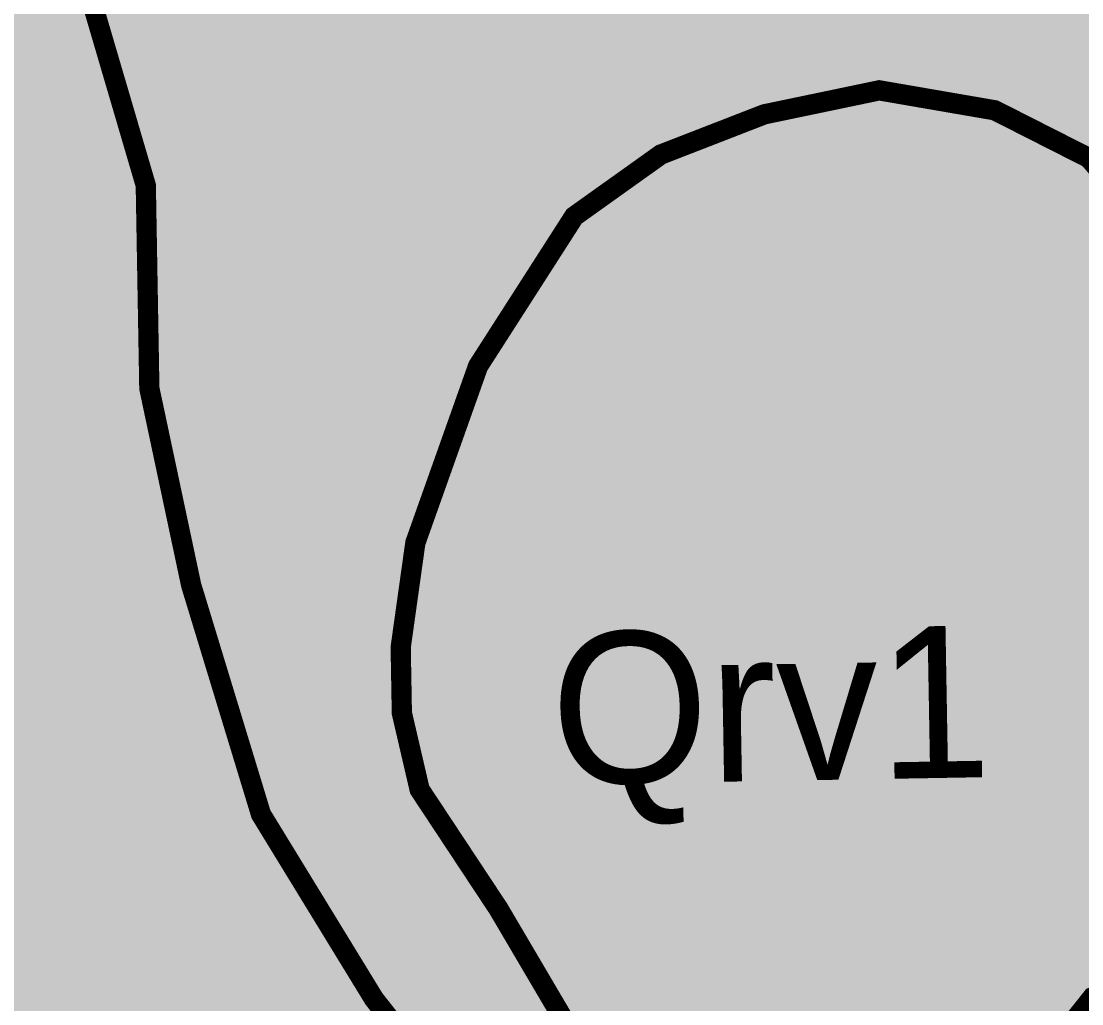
# Model space of a CAD drawing. Header units: inches. Extents: x 628093 to 631450, y 4517559 to 4521481.
# Drawn here: x 629000.01 to 629041.92, y 4519485.36 to 4519524.18 of the extents above; entities that cross this region are included whole.
import ezdxf

# ---------------------------------------------------------------- set-up
doc = ezdxf.new("R2010")
doc.units = ezdxf.units.IN
doc.header["$MEASUREMENT"] = 0
doc.linetypes.add('DASHED2', pattern=[0.375, 0.25, -0.125])
for name, color, linetype in [('_ENGEO-302', 7, 'DASHED2'), ('_ENGEO-304', 7, 'Continuous'), ('_ENGEO-HATCH-OL', 1, 'Continuous'), ('_ENGEO-QRV1', 90, 'Continuous'), ('_ENGEO-QRV2', 51, 'Continuous'), ('_ENGEO-QRV3', 21, 'Continuous')]:
    doc.layers.add(name, color=color, linetype=linetype)
doc.styles.add('STYLE1', font='HL-LD.SHX', dxfattribs={"height": 23.53056})

msp = doc.modelspace()

# ---------------------------------------------------------------- hatches: boundary and pattern name
at = {"layer": '_ENGEO-QRV1'}
msp.add_hatch(color=256, dxfattribs=at).paths.add_polyline_path([(629024.678, 4519479.243), (629018.869, 4519489.111), (629015.752, 4519493.825), (629015.049, 4519496.847), (629015.003, 4519499.447), (629015.582, 4519503.575), (629018.061, 4519510.554), (629021.86, 4519516.472), (629025.286, 4519518.916), (629029.377, 4519520.504), (629033.914, 4519521.451), (629038.48, 4519520.663), (629042.198, 4519518.778), (629044.411, 4519516.215), (629046.213, 4519512.346), (629047.996, 4519509.559), (629050.862, 4519506.792), (629055.691, 4519503.408), (629058.348, 4519500.204), (629059.971, 4519494.163), (629059.815, 4519490.693), (629058.773, 4519488.291), (629054.461, 4519486.915), (629048.819, 4519487.25), (629046.435, 4519487.208), (629042.343, 4519485.62), (629039.374, 4519481.884), (629037.704, 4519478.17), (629035.799, 4519475.536), (629033.875, 4519473.985), (629031.065, 4519473.503), (629028.666, 4519474.328), (629025.799, 4519477.095)])
at = {"layer": '_ENGEO-QRV2'}
h = msp.add_hatch(color=256, dxfattribs=at)
h.paths.add_polyline_path([(629020.951, 4519556.119), (629010.963, 4519557.028), (629004.249, 4519556.694), (629000.777, 4519556.85), (628996.252, 4519555.254), (628992.382, 4519553.453), (628989.351, 4519553.183), (628986.96, 4519553.575), (628984.336, 4519554.829), (628981.477, 4519557.163), (628979.063, 4519558.855), (628977.101, 4519559.471), (628974.717, 4519559.43), (628972.333, 4519559.388), (628970.596, 4519559.574), (628969.06, 4519560.631), (628967.695, 4519564.292), (628964.62, 4519566.622), (628960.886, 4519569.375), (628954.115, 4519572.291), (628942.851, 4519561.058), (628936.507, 4519545.704), (628937.131, 4519527.843), (628940.84, 4519513.107), (628949.448, 4519516.725), (628961.695, 4519523.008), (628966.444, 4519524.174), (628969.695, 4519524.231), (628972.756, 4519522.767), (628976.896, 4519521.539), (628982.079, 4519522.713), (628986.551, 4519527.343), (628988.874, 4519530.851), (628991.213, 4519533.493), (628994.243, 4519533.762), (628996.859, 4519532.941), (628999.931, 4519530.827), (629002.394, 4519526.319), (629004.929, 4519517.694), (629005.069, 4519509.677), (629006.722, 4519501.903), (629009.482, 4519492.849), (629013.945, 4519485.558), (629023.035, 4519474.013), (629030.738, 4519467.428), (629033.395, 4519464.224), (629035.12, 4519462.024), (629036.541, 4519462.308), (629039.312, 4519463.754), (629042.753, 4519466.843), (629046.379, 4519472.731), (629049.547, 4519478.145), (629050.925, 4519479.334), (629053.487, 4519479.378), (629056.553, 4519477.335), (629058.915, 4519475.513), (629060.783, 4519475.312), (629062.871, 4519475.815), (629066.325, 4519478.205), (629072.738, 4519484.607), (629076.397, 4519488.631), (629077.958, 4519492.619), (629078.122, 4519496.583), (629078.323, 4519498.45), (629077.354, 4519500.53), (629075.213, 4519503.055), (629070.742, 4519505.54), (629066.062, 4519506.623), (629062.302, 4519508.422), (629058.738, 4519512.32), (629056.589, 4519515.311), (629054.701, 4519516.676), (629050.696, 4519519.169), (629049.032, 4519521.004), (629048.297, 4519523.088), (629048.71, 4519526.124), (629049.571, 4519529.349), (629044.671, 4519538.544), (629041.528, 4519544.774), (629038.41, 4519549.488), (629032.92, 4519553.51), (629028.343, 4519554.947)])
h.paths.add_polyline_path([(629029.377, 4519520.504), (629033.914, 4519521.451), (629038.48, 4519520.663), (629042.198, 4519518.778), (629044.411, 4519516.215), (629046.213, 4519512.346), (629047.996, 4519509.559), (629050.862, 4519506.792), (629055.691, 4519503.408), (629058.348, 4519500.204), (629059.971, 4519494.163), (629059.815, 4519490.693), (629058.773, 4519488.291), (629054.461, 4519486.915), (629048.819, 4519487.25), (629046.435, 4519487.208), (629042.343, 4519485.62), (629039.374, 4519481.884), (629037.704, 4519478.17), (629035.799, 4519475.536), (629033.875, 4519473.985), (629031.065, 4519473.503), (629028.666, 4519474.328), (629025.799, 4519477.095), (629024.678, 4519479.243), (629018.869, 4519489.111), (629015.752, 4519493.825), (629015.049, 4519496.847), (629015.003, 4519499.447), (629015.582, 4519503.575), (629018.061, 4519510.554), (629021.86, 4519516.472), (629025.286, 4519518.916)], flags=16)
at = {"layer": '_ENGEO-QRV3'}
msp.add_hatch(color=256, dxfattribs=at).paths.add_polyline_path([(628996.785, 4519475.072), (629001.218, 4519469.514), (629004.567, 4519463.937), (629007.236, 4519460.083), (629010.566, 4519455.589), (629013.645, 4519453.042), (629017.596, 4519450.294), (629022.992, 4519448.201), (629022.304, 4519450.178), (629022.958, 4519452.752), (629024.315, 4519455.105), (629026.613, 4519457.009), (629028.19, 4519460.066), (629029.695, 4519462.888), (629032.102, 4519462.93), (629033.986, 4519461.798), (629035.12, 4519462.024), (629033.395, 4519464.224), (629030.738, 4519467.428), (629023.035, 4519474.013), (629013.945, 4519485.558), (629009.482, 4519492.849), (629006.722, 4519501.903), (629005.069, 4519509.677), (629004.929, 4519517.694), (629002.394, 4519526.319), (628999.931, 4519530.827), (628996.859, 4519532.941), (628994.243, 4519533.762), (628991.213, 4519533.493), (628988.874, 4519530.851), (628986.551, 4519527.343), (628982.079, 4519522.713), (628976.896, 4519521.539), (628972.756, 4519522.767), (628969.695, 4519524.231), (628966.444, 4519524.174), (628961.695, 4519523.008), (628949.448, 4519516.725), (628940.84, 4519513.107), (628935.39, 4519498.895), (628924.972, 4519482.024), (628913.467, 4519456.861), (628905.893, 4519437.338), (628905.286, 4519415.307), (628906.489, 4519406.958), (628911.021, 4519408.121), (628914.245, 4519409.694), (628915.945, 4519411.675), (628919.09, 4519417.798), (628921.41, 4519421.523), (628925.904, 4519424.852), (628930.186, 4519427.961), (628932.087, 4519430.812), (628933.315, 4519434.952), (628933.643, 4519441.026), (628934.001, 4519445.367), (628935.632, 4519451.247), (628937.496, 4519456.264), (628940.675, 4519460.438), (628944.116, 4519462.015), (628947.363, 4519462.289), (628950.409, 4519461.692), (628954.093, 4519461.756), (628956.667, 4519463.318), (628959.663, 4519465.538), (628967.767, 4519473.265), (628975.026, 4519479.677), (628979.33, 4519481.486), (628983.881, 4519481.565), (628987.143, 4519480.972), (628992.39, 4519478.463)])

# ---------------------------------------------------------------- linework, layer by layer
at = {"layer": '_ENGEO-302', "const_width": 0.8, "flags": 128}
msp.add_lwpolyline([(628940.84, 4519513.107), (628949.448, 4519516.725), (628961.695, 4519523.008), (628966.444, 4519524.174), (628969.695, 4519524.231), (628972.756, 4519522.767), (628976.896, 4519521.539), (628982.079, 4519522.713), (628986.551, 4519527.343), (628988.874, 4519530.851), (628991.213, 4519533.493), (628994.243, 4519533.762), (628996.859, 4519532.941), (628999.931, 4519530.827), (629002.394, 4519526.319), (629004.929, 4519517.694), (629005.069, 4519509.677), (629006.722, 4519501.903), (629009.482, 4519492.849), (629013.945, 4519485.558), (629023.035, 4519474.013), (629030.738, 4519467.428), (629033.395, 4519464.224), (629035.12, 4519462.024)], dxfattribs=at)
msp.add_lwpolyline([(629024.678, 4519479.243), (629018.869, 4519489.111), (629015.752, 4519493.825), (629015.049, 4519496.847), (629015.003, 4519499.447), (629015.582, 4519503.575), (629018.061, 4519510.554), (629021.86, 4519516.472), (629025.286, 4519518.916), (629029.377, 4519520.504), (629033.914, 4519521.451), (629038.48, 4519520.663), (629042.198, 4519518.778), (629044.411, 4519516.215), (629046.213, 4519512.346), (629047.996, 4519509.559), (629050.862, 4519506.792), (629055.691, 4519503.408), (629058.348, 4519500.204), (629059.971, 4519494.163), (629059.815, 4519490.693), (629058.773, 4519488.291), (629054.461, 4519486.915), (629048.819, 4519487.25), (629046.435, 4519487.208), (629042.343, 4519485.62), (629039.374, 4519481.884), (629037.704, 4519478.17), (629035.799, 4519475.536), (629033.875, 4519473.985), (629031.065, 4519473.503), (629028.666, 4519474.328), (629025.799, 4519477.095)], close=True, dxfattribs=at)
at = {"layer": '_ENGEO-HATCH-OL', "const_width": 0.8, "flags": 128}
for points in [[(628940.84, 4519513.107), (628949.448, 4519516.725), (628961.695, 4519523.008), (628966.444, 4519524.174), (628969.695, 4519524.231), (628972.756, 4519522.767), (628976.896, 4519521.539), (628982.079, 4519522.713), (628986.551, 4519527.343), (628988.874, 4519530.851), (628991.213, 4519533.493), (628994.243, 4519533.762), (628996.859, 4519532.941), (628999.931, 4519530.827), (629002.394, 4519526.319), (629004.929, 4519517.694), (629005.069, 4519509.677), (629006.722, 4519501.903), (629009.482, 4519492.849), (629013.945, 4519485.558), (629023.035, 4519474.013), (629030.738, 4519467.428), (629033.395, 4519464.224), (629035.12, 4519462.024)], [(629042.343, 4519485.62), (629039.374, 4519481.884), (629037.704, 4519478.17), (629035.799, 4519475.536), (629033.875, 4519473.985), (629031.065, 4519473.503), (629028.666, 4519474.328), (629025.799, 4519477.095), (629024.678, 4519479.243), (629018.869, 4519489.111), (629015.752, 4519493.825), (629015.049, 4519496.847), (629015.003, 4519499.447), (629015.582, 4519503.575), (629018.061, 4519510.554), (629021.86, 4519516.472), (629025.286, 4519518.916), (629029.377, 4519520.504), (629033.914, 4519521.451), (629038.48, 4519520.663), (629042.198, 4519518.778), (629044.411, 4519516.215)]]:
    msp.add_lwpolyline(points, dxfattribs=at)

# ---------------------------------------------------------------- texts
at = {"layer": '_ENGEO-304', "style": 'STYLE1'}
msp.add_text('Qrv1', height=6, rotation=1, dxfattribs=at).set_placement((629020.989, 4519494.017))

doc.saveas('drawing.dxf')
